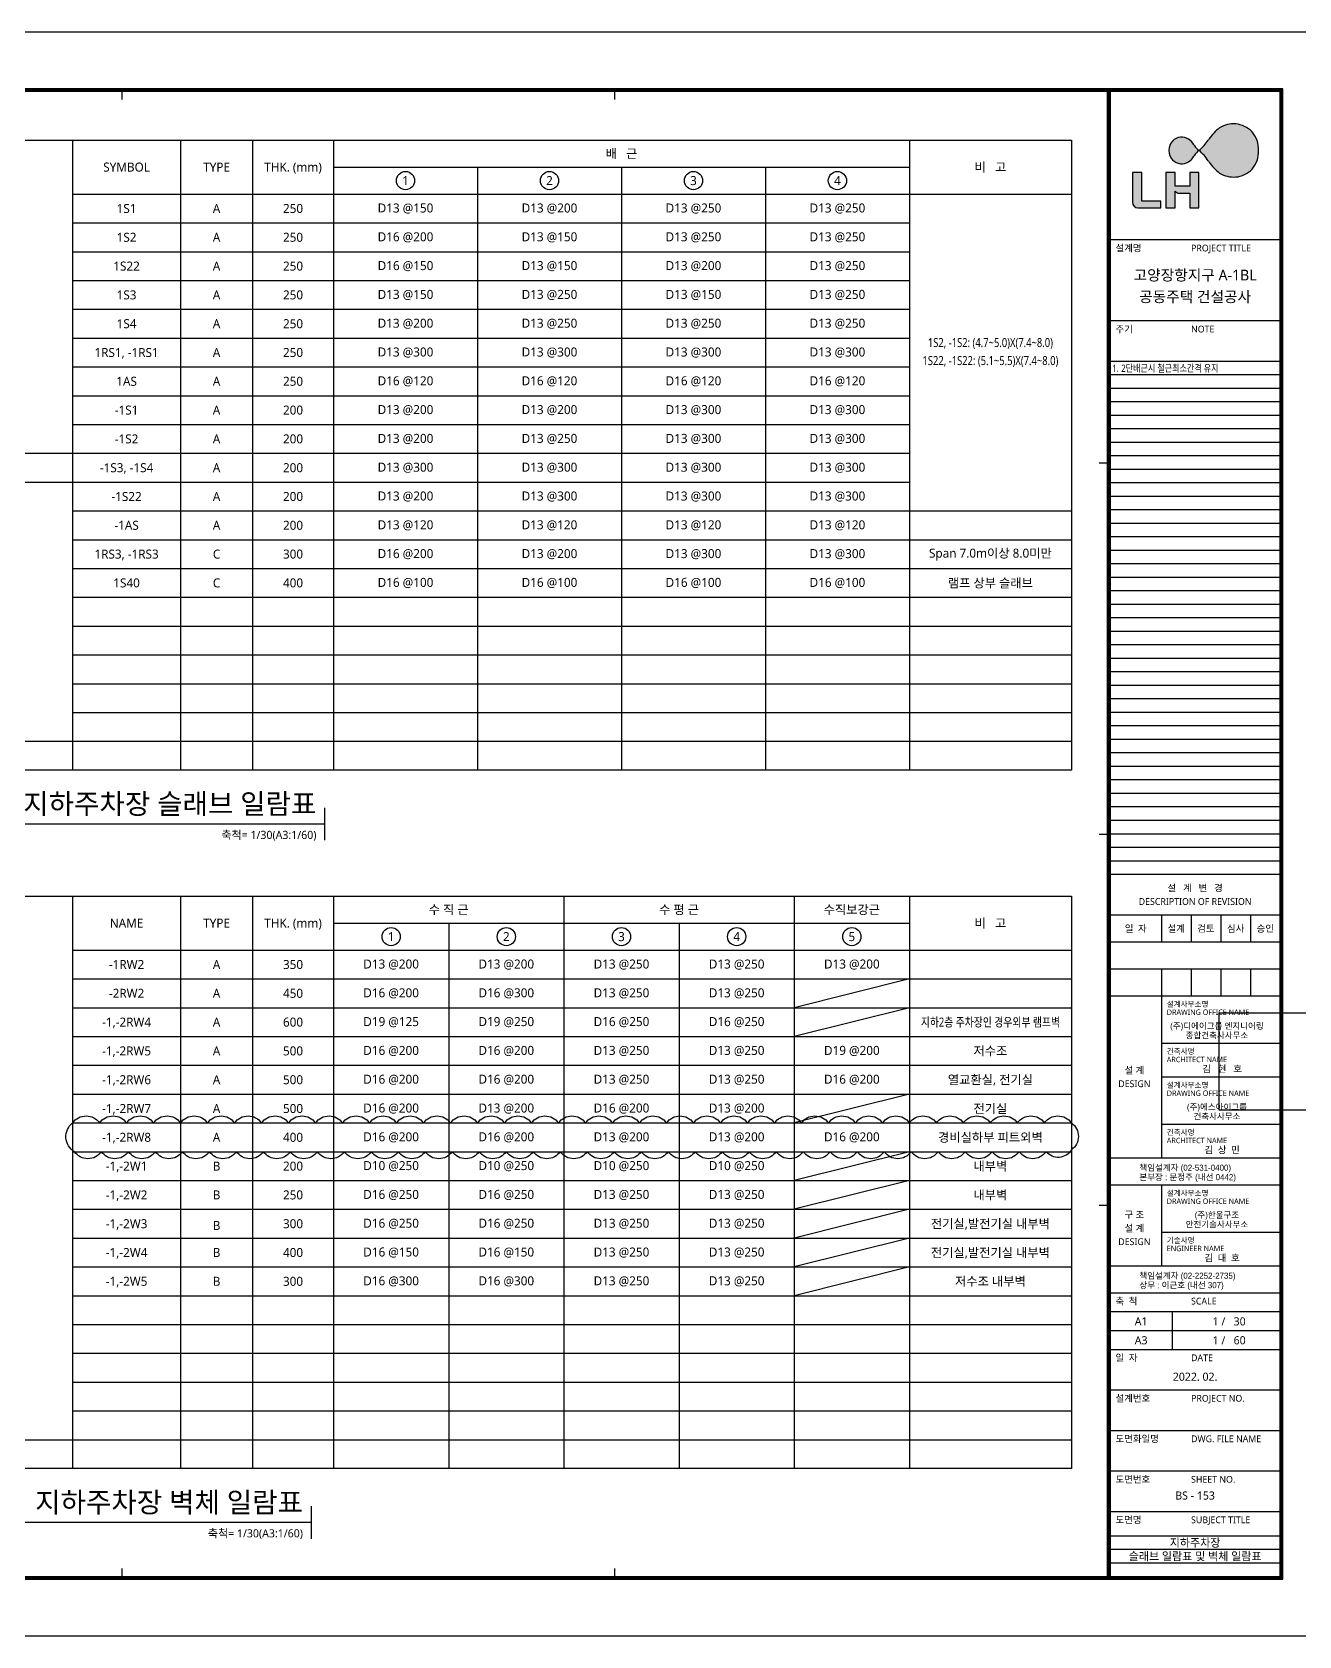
# Model space of a CAD drawing. Header units: millimetres. Extents: x 231380 to 990673, y -319231 to 132826.
# Drawn here: x 389763 to 403842, y -241135 to -223315 of the extents above; entities that cross this region are included whole.
import ezdxf
from ezdxf.enums import TextEntityAlignment as Align

# ---------------------------------------------------------------- set-up
doc = ezdxf.new("R2010")
doc.units = ezdxf.units.MM
doc.header["$LTSCALE"] = 91
doc.linetypes.add('FORM_고양장항A-1BL-S$0$HID', pattern=[2.3, 1.5, -0.8])
doc.layers.get('Defpoints').update_dxf_attribs({"color": 145})
doc.layers.add('220126', color=181, linetype='Continuous', plot=False)
doc.layers.add('FORM_고양장항A-1BL-S$0$DEFPOINT', color=144, linetype='Continuous', plot=False)
for name, color, linetype in [('FORM_고양장항A-1BL-S$0$FORM', 7, 'Continuous'), ('FORM_고양장항A-1BL-S$0$FTEXT', 3, 'Continuous'), ('FORM_고양장항A-1BL-S$0$LH마크', 253, 'Continuous'), ('FORM_고양장항A-1BL-S$0$TEXT', 3, 'Continuous'), ('FORM_고양장항A-1BL-S$0$시흥장현 A-9BL(건축폼)$0$FORM TEXT', 7, 'Continuous'), ('LINE', 7, 'Continuous')]:
    doc.layers.add(name, color=color, linetype=linetype)
doc.layers.add('TEXT', color=3, linetype='Continuous', lineweight=9)
doc.styles.add('FORM_고양장항A-1BL-S$0$맑은고딕', font='malgun.ttf')
doc.styles.add('FORM_고양장항A-1BL-S$0$시흥장현 A-9BL(건축폼)$0$FORM-의정부고산(건축)$0$돋움', font='Dotum.ttf')
doc.styles.add('맑은고딕', font='malgun.ttf')
picture_1 = doc.add_image_def('image1.jpg', size_in_pixel=(2126, 2126))

# ---------------------------------------------------------------- blocks, each defined once
blk = doc.blocks.new('FORM_고양장항A-1BL-S')
at = {"layer": 'FORM_고양장항A-1BL-S$0$LH마크'}
h = blk.add_hatch(color=256, dxfattribs=at)
edge = h.paths.add_edge_path()
edge.add_ellipse((777.5120366010963, 564.7777114903022), major_axis=(-0.02159848308638231, 19.19947578344629), ratio=0.9999988826607065, start_angle=220.3160542666334, end_angle=235.7161672747215)
edge.add_ellipse((780.1822295766472, 563.7980365819697), major_axis=(11.63553466031951, 11.6355346603195), ratio=0.9999995785260982, start_angle=278.3719928566697, end_angle=279.7926827259736)
edge.add_ellipse((805.6007515508829, 547.0051341328237), major_axis=(0.01866363475384163, 14.02645855967481), ratio=0.9999988821937925, start_angle=394.96846678515556, end_angle=418.6858257556404, ccw=False)
edge.add_ellipse((802.7134298440217, 550.4017932872687), major_axis=(-0.0005301727484946204, 9.598206712760307), ratio=0.9999988824009329, start_angle=354.9363527238226, end_angle=392.349660986295, ccw=False)
edge.add_ellipse((802.8853871766626, 550.8263927475948), major_axis=(0.00340075212795909, 9.161071405456902), ratio=0.9999988815880413, start_angle=313.08945440778825, end_angle=355.7978530240622, ccw=False)
edge.add_ellipse((802.2519161794482, 550.6334521343399), major_axis=(-0.00272221685361018, 9.759959947316588), ratio=0.9999988820086083, start_angle=267.15847194408525, end_angle=311.3399578879178, ccw=False)
edge.add_ellipse((802.2519161794482, 549.671215354598), major_axis=(0.002345730923483197, 9.759960045523917), ratio=0.9999988819608775, start_angle=228.6578319515284, end_angle=272.8393178946566, ccw=False)
edge.add_ellipse((802.8853871766626, 549.4782747404117), major_axis=(-0.001195197933472944, 9.161071959040585), ratio=0.9999988820220781, start_angle=184.2159411120079, end_angle=226.9243397014058, ccw=False)
edge.add_ellipse((802.7134298440217, 549.9028742007379), major_axis=(0.0007995421070614993, 9.598206694185443), ratio=0.9999988819849818, start_angle=147.6519469810335, end_angle=185.0652552603508, ccw=False)
edge.add_ellipse((805.6007515508829, 553.2995333551828), major_axis=(-0.0146797010598394, 14.02646328916932), ratio=0.9999988823698344, start_angle=121.33044795241909, end_angle=145.0478069355882, ccw=False)
edge.add_ellipse((780.1822295766472, 536.5066309060369), major_axis=(-11.63553220987993, 11.63553220987993), ratio=0.9999997837762815, start_angle=260.2073153029904, end_angle=261.628005449331)
edge.add_ellipse((777.5120366010963, 535.5269559977044), major_axis=(0.03702439887233617, 19.19945221449304), ratio=0.999998882848964, start_angle=-55.67013267916648, end_angle=-40.27001964361233)
edge = h.paths.add_edge_path()
edge.add_ellipse((795.6964670699238, 557.0060145651389), major_axis=(0.006864801860395151, 8.99295968458668), ratio=0.9999988827231661, start_angle=123.23707871012789, end_angle=139.6948369544317, ccw=False)
edge.add_ellipse((788.9257939476668, 552.7252627146829), major_axis=(-0.7009870625855058, 0.7009870625855058), ratio=0.9999999437731498, start_angle=70.64073618081011, end_angle=85.40595803884457, ccw=False)
edge.add_ellipse((782.6291739661394, 549.0609563897763), major_axis=(-0.00838486509904391, 6.297509315924676), ratio=0.9999988821287467, start_angle=-59.16259633342766, end_angle=-32.43732604062858)
edge.add_ellipse((783.5754979457854, 550.5891971896801), major_axis=(0.0003907985917620079, 4.500137694815409), ratio=0.9999988822598063, start_angle=-32.59340767870501, end_angle=6.828384972939124)
edge.add_ellipse((783.5434234086572, 550.2362834793914), major_axis=(0.002745875946588449, 4.847301688027194), ratio=0.9999988842119085, start_angle=5.983778684998008, end_angle=45.80586987389822)
edge.add_ellipse((783.5089925024806, 550.4199431204636), major_axis=(-0.002355894959272277, 4.695759708345227), ratio=0.9999988832972008, start_angle=47.05758428077518, end_angle=93.23828646313216)
edge.add_ellipse((783.5089925024806, 549.884724367543), major_axis=(0.002355895489691475, 4.695759708344957), ratio=0.9999988832972013, start_angle=86.76171354333981, end_angle=132.9424157256968)
edge.add_ellipse((783.5434234049319, 550.0683840086151), major_axis=(-0.004028469242848608, 4.847300791718968), ratio=0.9999988837406935, start_angle=134.1789697115022, end_angle=174.0010609071454)
edge.add_ellipse((783.5754979457854, 549.7154702983264), major_axis=(-0.0003907988740895081, 4.500137694815236), ratio=0.9999988822598063, start_angle=173.1716150234662, end_angle=212.5934076751104)
edge.add_ellipse((782.6291739661394, 551.2437110982303), major_axis=(0.008384865413569927, 6.297509315924258), ratio=0.999998882128746, start_angle=212.4373260434902, end_angle=239.1625963362892)
edge.add_ellipse((788.9257939476668, 547.579404774255), major_axis=(0.7009870745422859, 0.7009870745422859), ratio=0.999999927333072, start_angle=94.59404188595232, end_angle=109.35926357312451, ccw=False)
edge.add_ellipse((795.6964670699238, 543.2986529228676), major_axis=(-0.001238716836780558, 8.992962225506153), ratio=0.9999988827506152, start_angle=400.34100785461936, end_angle=416.79876607149504, ccw=False)
h = blk.add_hatch(color=256, dxfattribs=at)
edge = h.paths.add_edge_path()
edge.add_line((768.8121202457844, 531.4260161464501), (768.8121202457844, 541.9678076190341))
edge.add_line((768.8121202457844, 541.9678076190341), (765.28352654168, 541.9678076190341))
edge.add_line((765.28352654168, 541.9678076190341), (765.28352654168, 530.9121352323731))
edge.add_arc((767.28352654168, 530.9121352323731), 2, 180, 270)
edge.add_line((767.28352654168, 528.9121352323731), (775.7887969780861, 528.912135232373))
edge.add_line((775.7887969780861, 528.912135232373), (775.7887969780861, 531.4260161464501))
edge.add_line((775.7887969780861, 531.4260161464501), (768.8121202457844, 531.4260161464501))
h = blk.add_hatch(color=256, dxfattribs=at)
edge = h.paths.add_edge_path()
edge.add_line((777.6351411920189, 541.9678076190341), (777.6351411920189, 528.912135232373))
edge.add_line((777.6351411920189, 528.912135232373), (781.0521581974028, 528.912135232373))
edge.add_line((781.0521581974028, 528.912135232373), (781.0521581974028, 535.1371330489803))
edge.add_ellipse((782.6773167383074, 536.2946097833503), major_axis=(-0.000413403052623914, 1.995218884663901), ratio=0.9999988843474573, start_angle=125.4474759443961, end_angle=176.5601751768511)
edge.add_line((782.5580159779786, 534.3029607517112), (786.4845400359629, 534.3029607517112))
edge.add_line((786.4845400359629, 534.3029607517112), (786.4845400359629, 528.912135232373))
edge.add_line((786.4845400359629, 528.912135232373), (789.9015570450722, 528.912135232373))
edge.add_line((789.9015570450722, 528.912135232373), (789.9015570450722, 541.9678076190341))
edge.add_line((789.9015570450722, 541.9678076190341), (786.4845400359629, 541.9678076190341))
edge.add_line((786.4845400359629, 541.9678076190341), (786.4845400359629, 536.8843866876725))
edge.add_line((786.4845400359629, 536.8843866876725), (781.0521581974028, 536.8843866876725))
edge.add_line((781.0521581974028, 536.8843866876725), (781.0521581974028, 541.9678076190341))
edge.add_line((781.0521581974028, 541.9678076190341), (777.6351411920189, 541.9678076190341))
at = {"layer": 'FORM_고양장항A-1BL-S$0$DEFPOINT', "color": 1}
for p, q in [((391, 569), (391, 572)), ((573.5, 569), (573.5, 572)), ((753, 434.5), (756, 434.5000000000001)), ((753, 297), (756, 297)), ((753, 159.5), (756, 159.5)), ((391, 22), (391, 25)), ((573.5, 22), (573.5, 25))]:
    blk.add_line(p, q, dxfattribs=at)
at = {"layer": 'FORM_고양장항A-1BL-S$0$DEFPOINT', "linetype": 'FORM_고양장항A-1BL-S$0$HID'}
for p, q in [((820, 467), (757, 467)), ((820, 457), (757, 457)), ((820, 447), (757, 447)), ((820, 437), (757, 437)), ((820, 427), (757, 427)), ((820, 417), (757, 417)), ((820, 407), (757, 407)), ((820, 397), (757, 397)), ((820, 387), (757, 387)), ((820, 377), (757, 377)), ((820, 367), (757, 367)), ((820, 357), (757, 357)), ((820, 347), (757, 347)), ((820, 337), (757, 337)), ((820, 327), (757, 327)), ((820, 317), (757, 317)), ((820, 306.9999997930549), (757, 306.9999997930549)), ((820, 296.9999997930549), (757, 296.9999997930549)), ((820, 286.9999997930549), (757, 286.9999997930549)), ((820, 37), (757, 37)), ((820, 32), (757, 32)), ((820, 27), (757, 27))]:
    blk.add_line(p, q, dxfattribs=at)
at = {"layer": 'FORM_고양장항A-1BL-S$0$DEFPOINT'}
blk.add_lwpolyline([(0, 594), (0, 0), (841, 0), (841, 594), (0, 594)], dxfattribs=at)
at = {"layer": 'FORM_고양장항A-1BL-S$0$FORM'}
for p, q in [((820, 517), (757, 517)), ((820, 487), (757, 487)), ((820, 472), (757, 472)), ((820, 462), (757, 462)), ((820, 452), (757, 452)), ((820, 442), (757, 442)), ((820, 432), (757, 432)), ((820, 422), (757, 422)), ((820, 412), (757, 412)), ((820, 402), (757, 402)), ((820, 392), (757, 392)), ((820, 382), (757, 382)), ((820, 372), (757, 372)), ((820, 362), (757, 362)), ((820, 351.9999999998836), (757, 351.9999999998836)), ((820, 341.9999999998836), (757, 341.9999999998836)), ((820, 331.9999999998836), (757, 331.9999999998836)), ((820, 321.9999999998836), (757, 321.9999999998836)), ((820, 311.9999997929385), (757, 311.9999997929385)), ((820, 301.9999997929385), (757, 301.9999997929385)), ((820, 291.9999997929385), (757, 291.9999997929385)), ((820, 281.9999997929385), (757, 281.9999997929385)), ((820, 281.9999997929385), (757, 281.9999997929385)), ((820, 266.9999997929385), (757, 266.9999997929385)), ((776, 266.9999997929385), (776, 256.9999997929385)), ((787, 266.9999997929385), (787, 256.9999997929385)), ((798, 266.9999997929385), (798, 256.9999997929385)), ((809, 266.9999997929385), (809, 256.9999997929385)), ((820, 256.9999997929385), (757, 256.9999997929385)), ((820, 246.9999997929385), (757, 246.9999997929385)), ((775.9999999997672, 246.9999997928221), (775.9999999997672, 236.9999997928221)), ((786.9999999997672, 246.9999997928221), (786.9999999997672, 236.9999997928221)), ((797.9999999997672, 246.9999997928221), (797.9999999997672, 236.9999997928221)), ((808.9999999997672, 246.9999997928221), (808.9999999997672, 236.9999997928221)), ((820, 236.9999997930549), (757, 236.9999997930549)), ((775.9999999997672, 237), (775.999999999767, 177)), ((775.9999999997672, 219.5), (820, 219.5)), ((820, 207), (775.9999999997672, 207)), ((775.9999999997672, 189.5), (820, 189.5)), ((820, 177), (757, 177)), ((820, 167), (757, 167)), ((775.9999999997672, 167), (775.999999999767, 137)), ((775.9999999997672, 149.5), (820, 149.5)), ((820, 137), (757, 137)), ((820, 127), (757, 127)), ((820, 127), (757, 127)), ((820, 120), (757, 120)), ((780, 120), (780, 106)), ((820, 113), (757, 113)), ((820, 106), (757, 106)), ((820, 91), (757, 91)), ((820, 76), (757, 76)), ((820, 61), (757, 61)), ((820, 46), (757, 46))]:
    blk.add_line(p, q, dxfattribs=at)
for points in [[(25, 573), (25, 21), (757, 21), (757, 573)], [(26, 572), (26, 22), (756, 22), (756, 572)], [(757, 572), (757, 22), (820, 22), (820, 572)]]:
    blk.add_lwpolyline(points, close=True, dxfattribs=at)
at = {"layer": 'FORM_고양장항A-1BL-S$0$FORM', "const_width": 1}
blk.add_lwpolyline([(25.5, 572.5), (25.5, 21.5), (756.5, 21.5), (756.5, 572.5)], close=True, dxfattribs=at)
blk.add_lwpolyline([(757, 21.5), (820.5, 21.5), (820.5, 572.5), (757, 572.5)], dxfattribs=at)
at = {"layer": 'FORM_고양장항A-1BL-S$0$FORM'}
blk.add_lwpolyline([(757, 21), (821, 21), (821, 573), (757, 573)], dxfattribs=at)
at = {"layer": 'FORM_고양장항A-1BL-S$0$LH마크'}
blk.add_lwpolyline([(768.8121202457844, 531.4260161464501), (768.8121202457844, 541.9678076190341), (765.28352654168, 541.9678076190341), (765.28352654168, 530.9121352323731, 0.4142135623730978), (767.28352654168, 528.9121352323731), (775.7887969780861, 528.912135232373), (775.7887969780861, 531.4260161464501)], format="xyb", close=True, dxfattribs=at)
blk.add_lwpolyline([(782.5580159779786, 534.3029607517112), (786.4845400359629, 534.3029607517112), (786.4845400359629, 528.912135232373), (789.9015570450722, 528.912135232373), (789.9015570450722, 541.9678076190341), (786.4845400359629, 541.9678076190341), (786.4845400359629, 536.8843866876725), (781.0521581974028, 536.8843866876725), (781.0521581974028, 541.9678076190341), (777.6351411920189, 541.9678076190341), (777.6351411920189, 528.912135232373), (781.0521581974028, 528.912135232373), (781.0521581974028, 535.1371330489803)], dxfattribs=at)
for centre, major_axis, ratio, start_param, end_param in [((805.6007515508829, 547.0051341328237), (0.01866364607842805, 14.02645855965973), 0.9999988821937923, 0.6103148805826146, 1.024260884494987), ((802.7134298440217, 550.4017932872687), (-0.0005301722584782508, 9.598206712760033), 0.9999988824009336, -0.08837731707788565, 0.5646080961658568), ((802.8853871766626, 550.8263927475948), (0.003400751817444686, 9.161071405457017), 0.9999988815880411, -0.8187434745249031, -0.0733413004167327), ((783.5089925024806, 550.4199431204636), (-0.002355894959272276, 4.695759708345225), 0.9999988832972008, 0.8213097837342547, 1.627315087699315), ((783.5434234086572, 550.2362834793914), (0.002745875946588449, 4.847301688027194), 0.9999988842119085, 0.1044366397638719, 0.7994632460396036), ((783.5754979457854, 550.5891971896801), (0.0003907985917619971, 4.500137694815261), 0.9999988822598063, -0.5688622784382045, 0.1191778003714916), ((782.6291739661394, 549.0609563897763), (-0.00838486509904391, 6.297509315924676), 0.9999988821287467, -1.032582100046638, -0.5661381399518648), ((777.5120366010963, 564.7777114903022), (-0.02159848308638231, 19.19947578344629), 0.9999988826607065, 3.845240541955254, 4.114023219125599), ((780.1822295766472, 563.7980365819697), (11.63553466031951, 11.6355346603195), 0.9999995785260982, 4.858507820687022, 4.883303536556102), ((802.2519161794482, 550.6334521343399), (-0.002722219416329674, 9.75995994731588), 0.9999988820086076, 4.66279495975861, 5.433907357902082), ((783.5089925024806, 549.884724367543), (0.002355895489691476, 4.695759708344958), 0.9999988832972013, 1.514277566003436, 2.320282869968496), ((783.5434234049319, 550.0683840086151), (-0.004028469242848608, 4.847300791718968), 0.9999988837406935, 2.341864808399459, 3.036891414792878), ((782.6291739661394, 551.2437110982303), (0.008384865413569925, 6.297509315924255), 0.999998882128746, 3.707730793591602, 4.174174753686374), ((788.9257939476668, 552.7252627146829), (-0.700987062585513, 0.700987062585513), 0.999999943773139, 1.232913432387822, 1.490615168597958), ((788.9257939476668, 547.579404774255), (0.7009870745422877, 0.7009870745422876), 0.9999999273330696, 1.650977483679293, 1.90867921690732), ((795.6964670699238, 557.0060145651389), (0.006864802392496911, 8.992959684586273), 0.9999988827231666, 2.150892784090308, 2.438134852950649), ((795.6964670699238, 543.2986529228676), (-0.001238735083169428, 8.992962225503609), 0.9999988827506168, 0.7040834086070373, 0.9913254769886706), ((777.5120366010963, 535.5269559977044), (0.03702439887233502, 19.19945221449245), 0.999998882848964, -0.9716271102735472, -0.7028444326238286), ((802.2519161794482, 549.671215354598), (0.002345731131241998, 9.759960045523863), 0.9999988819608779, 3.990832028047346, 4.761944426178527), ((783.5754979457854, 549.7154702983264), (-0.0003907988740895081, 4.500137694815236), 0.9999988822598063, 3.022414853155563, 3.71045493196526), ((780.1822295766472, 536.5066309060369), (-11.63553220987993, 11.63553220987993), 0.9999997837762815, 4.541474389812208, 4.566270110516492), ((805.6007515508829, 553.2995333551828), (-0.01467970102094349, 14.02646328916936), 0.999998882369835, 2.117615799692099, 2.531561803825854), ((802.7134298440217, 549.9028742007379), (0.0007995429396725551, 9.598206694185077), 0.9999988819849815, 2.577012621885882, 3.229998035423623), ((802.8853871766626, 549.4782747404117), (-0.001195197141435843, 9.161071959040688), 0.9999988820220782, 3.215174707150978, 3.960576880790073), ((782.6773167383074, 536.2946097833503), (-0.000413403052623914, 1.995218884663901), 0.9999988843474573, 2.189471493546094, 3.081556384734013)]:
    blk.add_ellipse(centre, major_axis=major_axis, ratio=ratio, start_param=start_param, end_param=end_param, dxfattribs=at)
at = {"layer": 'FORM_고양장항A-1BL-S$0$FTEXT', "style": 'FORM_고양장항A-1BL-S$0$맑은고딕'}
for s, height, p in [('설계명', 2.5, (759, 514)), ('PROJECT TITLE', 2.5, (787, 514)), ('주기', 2.5, (759, 484)), ('NOTE', 2.5, (787, 484)), ('설계사무소명', 2, (777.9999999997672, 233.9999999998836)), ('DRAWING OFFICE NAME', 2, (777.9999999997672, 230.9999999998836)), ('ARCHITECT NAME', 2, (777.9999999997672, 213.4999999998836)), ('건축사명', 2, (777.9999999997672, 216.4999999998836)), ('설계사무소명', 2, (777.9999999997672, 203.9999999998836)), ('DRAWING OFFICE NAME', 2, (777.9999999997672, 200.9999999998836)), ('ARCHITECT NAME', 2, (777.9999999997672, 183.4999999998836)), ('건축사명', 2, (777.9999999997672, 186.4999999998836)), ('설계사무소명', 2, (777.9999999997672, 163.9999999998836)), ('DRAWING OFFICE NAME', 2, (777.9999999997672, 160.9999999998836)), ('기술사명', 2, (777.9999999997672, 146.4999999998836)), ('ENGINEER NAME', 2, (777.9999999997672, 143.4999999998836)), ('축  척', 2.5, (759, 124)), ('SCALE', 2.5, (787, 124)), ('1 /', 3, (795, 116.5)), ('1 /', 3, (795, 109.5)), ('일  자', 2.5, (759, 103)), ('DATE', 2.5, (787, 103)), ('설계번호', 2.5, (759, 88)), ('PROJECT NO.', 2.5, (787, 88)), ('도면화일명', 2.5, (759, 73)), ('DWG. FILE NAME', 2.5, (787, 73)), ('도면번호', 2.5, (759, 58)), ('SHEET NO.', 2.5, (787, 58)), ('도면명', 2.5, (759, 43)), ('SUBJECT TITLE', 2.5, (787, 43))]:
    blk.add_text(s, height=height, dxfattribs=at).set_placement(p, align=Align.MIDDLE_LEFT)
for s, height, p in [('DESCRIPTION OF REVISION', 2.5, (788.5, 271.9999997929385)), ('설   계   변   경', 2.5, (788.5, 276.9999997929385)), ('일  자', 2.5, (766.5, 261.9999997929385)), ('설계', 2.5, (781.5, 261.9999997929385)), ('검토', 2.5, (792.5, 261.9999997929385)), ('심사', 2.5, (803.5, 261.9999997929385)), ('승인', 2.5, (814.5, 261.9999997929385)), ('설 계', 2.5, (765.9999999997672, 209.5)), ('김   현   호', 2.5, (798.4999999997672, 210)), ('DESIGN', 2.5, (765.9999999997672, 204.5)), ('김  상  민', 2.5, (798.4999999997672, 180)), ('구 조', 2.5, (765.9999999997672, 156)), ('설 계', 2.5, (765.9999999997672, 151)), ('DESIGN', 2.5, (765.9999999997672, 146)), ('김  대  호', 2.5, (798.4999999997672, 140)), ('A1', 3, (768.5, 116.5)), ('A3', 3, (768.5, 109.5)), ('2022. 02.', 3, (788.5, 96))]:
    blk.add_text(s, height=height, dxfattribs=at).set_placement(p, align=Align.MIDDLE_CENTER)
at = {"layer": 'FORM_고양장항A-1BL-S$0$TEXT', "color": 6, "style": 'FORM_고양장항A-1BL-S$0$맑은고딕'}
for s, p in [('고양장항지구 A-1BL', (788.5, 504.0000000007981)), ('공동주택 건설공사', (788.5, 496))]:
    blk.add_text(s, height=4.000000000000026, dxfattribs=at).set_placement(p, align=Align.MIDDLE_CENTER)
at = {"layer": 'FORM_고양장항A-1BL-S$0$시흥장현 A-9BL(건축폼)$0$FORM TEXT', "color": 3, "style": 'FORM_고양장항A-1BL-S$0$시흥장현 A-9BL(건축폼)$0$FORM-의정부고산(건축)$0$돋움'}
for s, p in [('(주)디에이그룹 엔지니어링', (796.5866720448007, 225.9088249637207)), ('종합건축사사무소', (796.5866720448007, 222.4088249637207)), ('(주)에스아이그룹', (796.5866720448007, 195.9088249637207)), ('건축사사무소', (796.5866720448007, 192.4088249637207)), ('(주)한울구조', (796.5866720448007, 155.9088249637207)), ('안전기술사사무소', (796.5866720448007, 152.4088249637207))]:
    blk.add_text(s, height=2.25, dxfattribs=at).set_placement(p, align=Align.MIDDLE_CENTER)
for s, p in [('책임설계자 (02-531-0400)', (767.8521458009745, 172.2949948295427)), ('본부장 : 문정주 (내선 0442)', (767.8521458009745, 168.7927272254237)), ('상무 : 이근호 (내선 307)', (767.8521458009745, 128.7927272254237)), ('책임설계자 (02-2252-2735)', (767.8521458009745, 132.2949948295427))]:
    blk.add_text(s, height=2.25, dxfattribs=at).set_placement(p)
at = {"color": 7, "true_color": 0xffffff}
image = blk.add_image(picture_1, insert=(797.4493165522649, 194.7293170675739), size_in_units=(36.00000000000001, 36.00000000000001), dxfattribs=at)
image.dxf.flags = 7

msp = doc.modelspace()

# ---------------------------------------------------------------- linework, layer by layer
at = {"layer": '220126'}
msp.add_lwpolyline([(390213.6123512468, -235435.4831104309, -0.52056705), (390513.6123512468, -235435.4831104309, -0.52056705), (390813.6123512468, -235435.4831104309, -0.52056705), (391113.6123512468, -235435.4831104309, -0.52056705), (391413.6123512468, -235435.4831104309, -0.52056705), (391713.6123512468, -235435.4831104309, -0.52056705), (392013.6123512468, -235435.4831104309, -0.52056705), (392313.6123512468, -235435.4831104309, -0.52056705), (392613.6123512468, -235435.4831104309, -0.52056705), (392913.6123512468, -235435.4831104309, -0.52056705), (393213.6123512468, -235435.4831104309, -0.52056705), (393513.6123512468, -235435.4831104309, -0.52056705), (393813.6123512468, -235435.4831104309, -0.52056705), (394113.6123512468, -235435.4831104309, -0.52056705), (394413.6123512468, -235435.4831104309, -0.52056705), (394713.6123512468, -235435.4831104309, -0.52056705), (395013.6123512468, -235435.4831104309, -0.52056705), (395313.6123512468, -235435.4831104309, -0.52056705), (395613.6123512468, -235435.4831104309, -0.52056705), (395913.6123512468, -235435.4831104309, -0.52056705), (396213.6123512468, -235435.4831104309, -0.52056705), (396513.6123512468, -235435.4831104309, -0.52056705), (396813.6123512468, -235435.4831104309, -0.52056705), (397113.6123512468, -235435.4831104309, -0.52056705), (397413.6123512468, -235435.4831104309, -0.52056705), (397713.6123512468, -235435.4831104309, -0.52056705), (398013.6123512468, -235435.4831104309, -0.52056705), (398313.6123512468, -235435.4831104309, -0.52056705), (398613.6123512468, -235435.4831104309, -0.52056705), (398913.6123512468, -235435.4831104309, -0.52056705), (399213.6123512468, -235435.4831104309, -0.52056705), (399513.6123512468, -235435.4831104309, -0.52056705), (399813.6123512468, -235435.4831104309, -0.52056705), (400113.6123512468, -235435.4831104309, -0.52056705), (400413.6123512468, -235435.4831104309, -0.52056705), (400713.6123512468, -235435.4831104309, -0.52056705), (401013.6123512468, -235435.4831104309, -0.52056705), (401313.6123512468, -235435.4831104309, -0.52056705), (401313.6123512468, -235735.4831104311, -0.52056705), (401033.6123512467, -235755.4831104309, -0.52056705), (400733.6123512467, -235755.4831104309, -0.52056705), (400433.6123512467, -235755.4831104309, -0.52056705), (400133.6123512467, -235755.4831104309, -0.52056705), (399833.6123512467, -235755.4831104309, -0.52056705), (399533.6123512467, -235755.4831104309, -0.52056705), (399233.6123512467, -235755.4831104309, -0.52056705), (398933.6123512467, -235755.4831104309, -0.52056705), (398633.6123512467, -235755.4831104309, -0.52056705), (398333.6123512467, -235755.4831104309, -0.52056705), (398033.6123512467, -235755.4831104309, -0.52056705), (397733.6123512467, -235755.4831104309, -0.52056705), (397433.6123512467, -235755.4831104309, -0.52056705), (397133.6123512467, -235755.4831104309, -0.52056705), (396833.6123512467, -235755.4831104309, -0.52056705), (396533.6123512467, -235755.4831104309, -0.52056705), (396233.6123512467, -235755.4831104309, -0.52056705), (395933.6123512467, -235755.4831104309, -0.52056705), (395633.6123512467, -235755.4831104309, -0.52056705), (395333.6123512467, -235755.4831104309, -0.52056705), (395033.6123512467, -235755.4831104309, -0.52056705), (394733.6123512467, -235755.4831104309, -0.52056705), (394433.6123512467, -235755.4831104309, -0.52056705), (394133.6123512467, -235755.4831104309, -0.52056705), (393833.6123512467, -235755.4831104309, -0.52056705), (393533.6123512467, -235755.4831104309, -0.52056705), (393233.6123512467, -235755.4831104309, -0.52056705), (392933.6123512467, -235755.4831104309, -0.52056705), (392633.6123512467, -235755.4831104309, -0.52056705), (392333.6123512467, -235755.4831104309, -0.52056705), (392033.6123512467, -235755.4831104309, -0.52056705), (391733.6123512467, -235755.4831104309, -0.52056705), (391433.6123512467, -235755.4831104309, -0.52056705), (391133.6123512467, -235755.4831104309, -0.52056705), (390833.6123512467, -235755.4831104309, -0.52056705), (390533.6123512467, -235755.4831104309, -0.52056705), (390233.6123512467, -235755.4831104309, -0.52056705)], format="xyb", close=True, dxfattribs=at)
at = {"layer": 'Defpoints'}
for p, q in [((393013.6123512524, -231935.4831104312), (393013.6123512522, -232295.4831104312)), ((393013.6123512524, -232115.4831104312), (388513.6123512524, -232115.4831104309)), ((392863.6123512524, -239695.4831104312), (392863.6123512522, -240055.4831104312)), ((392863.6123512524, -239875.4831104312), (388663.6123512524, -239875.4831104309))]:
    msp.add_line(p, q, dxfattribs=at)
at = {"layer": 'LINE', "color": 7, "linetype": 'Continuous'}
for p, q in [((390213.6123512464, -224515.4831104309), (390213.6123512467, -231515.4831104309)), ((391413.6123512464, -224515.4831104309), (391413.6123512467, -231515.4831104309)), ((392213.6123512464, -224515.4831104309), (392213.6123512467, -231515.4831104309)), ((393113.6123512464, -224515.4831104309), (393113.6123512467, -231515.4831104309)), ((399513.6123512464, -224515.4831104309), (399513.6123512469, -231515.4831104309)), ((393113.6123512464, -224815.4831104309), (399513.6123512464, -224815.4831104309)), ((394713.6123512464, -224815.4831104309), (394713.6123512467, -231515.4831104309)), ((396313.6123512464, -224815.4831104309), (396313.6123512467, -231515.4831104309)), ((397913.6123512464, -224815.4831104309), (397913.6123512467, -231515.4831104309)), ((390213.6123512464, -225115.4831104309), (401313.6123512462, -225115.4831104309)), ((390213.6123512464, -225435.4831104309), (399513.6123512464, -225435.4831104309)), ((390213.6123512464, -225755.4831104309), (399513.6123512465, -225755.4831104309)), ((390213.6123512464, -226075.4831104309), (399513.6123512465, -226075.4831104309)), ((390213.6123512464, -226395.4831104309), (399513.6123512465, -226395.4831104309)), ((390213.6123512464, -226715.4831104309), (399513.6123512465, -226715.4831104309)), ((390213.6123512464, -227035.4831104309), (399513.6123512466, -227035.4831104309)), ((390213.6123512464, -227355.4831104309), (399513.6123512466, -227355.4831104309)), ((390213.6123512464, -227675.4831104309), (399513.6123512466, -227675.4831104309)), ((387713.6123512461, -227995.4831104311), (390213.6123512465, -227995.4831104309)), ((390213.6123512464, -227995.4831104309), (399513.6123512466, -227995.4831104309)), ((385213.6123512461, -228315.4831104311), (390213.6123512466, -228315.4831104309)), ((390213.6123512464, -228315.4831104309), (399513.6123512467, -228315.4831104309)), ((390213.6123512464, -228635.4831104309), (401313.6123512465, -228635.4831104309)), ((390213.6123512464, -228955.4831104309), (401313.6123512463, -228955.4831104309)), ((390213.6123512464, -229275.4831104309), (401313.6123512465, -229275.4831104309)), ((390213.6123512464, -229595.4831104309), (401313.6123512463, -229595.4831104309)), ((390213.6123512464, -229915.4831104309), (401313.6123512463, -229915.4831104309)), ((390213.6123512464, -230235.4831104309), (401313.6123512463, -230235.4831104309)), ((390213.6123512464, -230555.4831104309), (401313.6123512463, -230555.4831104309)), ((390213.6123512464, -230875.4831104309), (401313.6123512463, -230875.4831104309)), ((385213.6123512461, -231195.4831104312), (390213.6123512467, -231195.4831104309)), ((390213.6123512464, -231195.4831104309), (401313.6123512463, -231195.4831104309)), ((390213.6123512467, -232915.4831104309), (390213.6123512471, -239275.4831104309)), ((391413.6123512467, -232915.4831104309), (391413.6123512471, -239275.4831104309)), ((392213.6123512467, -232915.4831104309), (392213.6123512471, -239275.4831104309)), ((393113.6123512467, -232915.4831104309), (393113.6123512471, -239275.4831104309)), ((395673.6123512467, -232915.4831104309), (395673.6123512471, -239275.4831104309)), ((398233.6123512467, -232915.4831104309), (398233.6123512471, -239275.4831104309)), ((399513.6123512467, -232915.4831104309), (399513.6123512473, -239275.4831104309)), ((393113.6123512467, -233215.4831104309), (399513.6123512468, -233215.4831104309)), ((394393.6123512467, -233215.4831104309), (394393.6123512471, -239275.4831104309)), ((396953.6123512467, -233215.4831104309), (396953.6123512471, -239275.4831104309)), ((390213.6123512468, -233515.4831104309), (401313.6123512467, -233515.4831104309)), ((390213.6123512468, -233835.4831104309), (401313.6123512468, -233835.4831104309)), ((399513.6123512467, -233835.4831104309), (398233.6123512468, -234155.4831104312)), ((390213.6123512468, -234155.4831104309), (401313.6123512466, -234155.4831104309)), ((399513.6123512479, -234155.4831104309), (398233.612351248, -234475.4831104312)), ((390213.6123512468, -234475.4831104309), (401313.6123512466, -234475.4831104309)), ((390213.6123512468, -234795.4831104309), (401313.6123512466, -234795.4831104309)), ((390213.6123512468, -235115.4831104309), (401313.6123512466, -235115.4831104309)), ((399513.6123512468, -235115.4831104309), (398233.6123512469, -235435.4831104312)), ((390213.6123512468, -235435.4831104309), (401313.6123512466, -235435.4831104309)), ((390213.6123512468, -235755.4831104309), (401313.6123512468, -235755.4831104309)), ((399513.6123512468, -235755.4831104309), (398233.6123512469, -236075.4831104312)), ((390213.6123512468, -236075.4831104309), (401313.6123512466, -236075.4831104309)), ((399513.6123512469, -236075.4831104309), (398233.612351247, -236395.4831104312)), ((390213.6123512468, -236395.4831104309), (401313.6123512468, -236395.4831104309)), ((399513.6123512469, -236395.4831104309), (398233.6123512471, -236715.4831104312)), ((390213.6123512468, -236715.4831104309), (401313.6123512466, -236715.4831104309)), ((399513.6123512469, -236715.4831104309), (398233.6123512471, -237035.4831104312)), ((390213.6123512468, -237035.4831104309), (401313.6123512466, -237035.4831104309)), ((399513.6123512469, -237035.4831104309), (398233.6123512471, -237355.4831104312)), ((390213.6123512468, -237355.4831104309), (401313.6123512466, -237355.4831104309)), ((390213.6123512469, -237675.4831104309), (401313.6123512466, -237675.4831104309)), ((390213.6123512469, -237995.4831104309), (401313.6123512466, -237995.4831104309)), ((390213.6123512469, -238315.4831104309), (401313.6123512466, -238315.4831104309)), ((390213.6123512469, -238635.4831104309), (401313.6123512466, -238635.4831104309)), ((385213.6123512465, -238955.4831104312), (390213.6123512469, -238955.4831104309)), ((390213.6123512469, -238955.4831104309), (401313.6123512466, -238955.4831104309))]:
    msp.add_line(p, q, dxfattribs=at)
for points in [[(380213.6123512466, -231515.4831104312), (380213.6123512461, -224515.4831104312), (401313.6123512462, -224515.4831104309), (401313.6123512466, -231515.4831104309), (380213.6123512465, -231515.4831104312)], [(380213.6123512469, -239275.4831104312), (380213.6123512466, -232915.4831104312), (401313.6123512467, -232915.4831104309), (401313.6123512469, -239275.4831104309), (380213.6123512468, -239275.4831104312)]]:
    msp.add_lwpolyline(points, dxfattribs=at)
at = {"layer": 'LINE'}
for centre in [(393913.6123512464, -224965.4831104309), (395513.6123512464, -224965.4831104309), (397113.6123512464, -224965.4831104309), (398713.6123512464, -224965.4831104309), (393753.6123512467, -233365.4831104309), (395033.6123512467, -233365.4831104309), (396313.6123512467, -233365.4831104309), (397593.6123512467, -233365.4831104309), (398873.6123512468, -233365.4831104309)]:
    msp.add_circle(centre, 101.2458746228849, dxfattribs=at)
at = {"layer": 'TEXT'}
for p, q in [((389113.6123512524, -232115.4831104309), (393013.6123512524, -232115.4831104312)), ((389263.6123512524, -239875.4831104309), (392863.6123512524, -239875.4831104312))]:
    msp.add_line(p, q, dxfattribs=at)

# ---------------------------------------------------------------- block references
at = {"xscale": 30, "yscale": 30, "zscale": 30}
msp.add_blockref('FORM_고양장항A-1BL-S', (379033.6123512524, -241135.4831104307), dxfattribs=at)

# ---------------------------------------------------------------- texts
at = {"layer": 'TEXT', "style": '맑은고딕'}
for s, height, p in [('배   근', 100, (396313.6123512464, -224665.4831104309)), ('SYMBOL', 100, (390813.6123512464, -224815.4831104309)), ('TYPE', 100, (391813.6123512464, -224815.4831104309)), ('THK. (mm)', 100, (392663.6123512464, -224815.4831104309)), ('비   고', 100, (400413.6123512464, -224815.4831104309)), ('1', 100, (393913.6123512464, -224965.4831104309)), ('2', 100, (395513.6123512464, -224965.4831104309)), ('3', 100, (397113.6123512464, -224965.4831104309)), ('4', 100, (398713.6123512464, -224965.4831104309)), ('수 직 근', 100, (394393.6123512467, -233065.4831104309)), ('수 평 근', 100, (396953.6123512467, -233065.4831104309)), ('수직보강근', 100, (398873.6123512467, -233065.4831104309)), ('NAME', 100, (390813.6123512467, -233215.4831104309)), ('TYPE', 100, (391813.6123512467, -233215.4831104309)), ('THK. (mm)', 100, (392663.6123512467, -233215.4831104309)), ('비   고', 100, (400413.6123512467, -233215.4831104309)), ('1', 100, (393753.6123512467, -233365.4831104309)), ('2', 100, (395033.6123512467, -233365.4831104309)), ('3', 100, (396313.6123512467, -233365.4831104309)), ('4', 100, (397593.6123512467, -233365.4831104309)), ('5', 100, (398873.6123512468, -233365.4831104309)), ('30', 90, (403183.6123512497, -237640.4831104319)), ('60', 90, (403183.6123512497, -237850.4831104319)), ('BS - 153', 90, (402688.61235125, -239575.4831104312)), ('슬래브 일람표 및 벽체 일람표', 90, (402688.61235125, -240250.4831104309)), ('지하주차장', 90, (402688.61235125, -240100.4831104309))]:
    msp.add_text(s, height=height, dxfattribs=at).set_placement(p, align=Align.MIDDLE_CENTER)
at = {"layer": 'TEXT', "linetype": 'ByBlock', "style": '맑은고딕'}
for s, p in [('1S1', (390813.6123512464, -225275.4831104309)), ('A', (391813.6123512464, -225275.4831104309)), ('250', (392663.6123512464, -225275.4831104309)), ('1S2', (390813.6123512464, -225595.4831104309)), ('A', (391813.6123512464, -225595.4831104309)), ('250', (392663.6123512464, -225595.4831104309)), ('1S22', (390813.6123512465, -225915.4831104309)), ('A', (391813.6123512465, -225915.4831104309)), ('250', (392663.6123512465, -225915.4831104309)), ('1S3', (390813.6123512465, -226235.4831104309)), ('A', (391813.6123512465, -226235.4831104309)), ('250', (392663.6123512465, -226235.4831104309)), ('1S4', (390813.6123512465, -226555.4831104309)), ('A', (391813.6123512464, -226555.4831104309)), ('250', (392663.6123512464, -226555.4831104309)), ('1RS1, -1RS1', (390813.6123512465, -226875.4831104309)), ('A', (391813.6123512464, -226875.4831104309)), ('250', (392663.6123512464, -226875.4831104309)), ('1AS', (390813.6123512465, -227195.4831104309)), ('A', (391813.6123512465, -227195.4831104309)), ('250', (392663.6123512465, -227195.4831104309)), ('-1S1', (390813.6123512466, -227515.4831104309)), ('A', (391813.6123512465, -227515.4831104309)), ('200', (392663.6123512465, -227515.4831104309)), ('-1S2', (390813.6123512465, -227835.4831104309)), ('A', (391813.6123512464, -227835.4831104309)), ('200', (392663.6123512464, -227835.4831104309)), ('-1S3, -1S4', (390813.6123512465, -228155.4831104309)), ('A', (391813.6123512464, -228155.4831104309)), ('200', (392663.6123512464, -228155.4831104309)), ('-1S22', (390813.6123512465, -228475.4831104309)), ('A', (391813.6123512465, -228475.4831104309)), ('200', (392663.6123512465, -228475.4831104309)), ('-1AS', (390813.6123512465, -228795.4831104309)), ('A', (391813.6123512465, -228795.4831104309)), ('200', (392663.6123512465, -228795.4831104309)), ('1RS3, -1RS3', (390813.6123512465, -229115.4831104309)), ('C', (391813.6123512464, -229115.4831104309)), ('300', (392663.6123512464, -229115.4831104309)), ('1S40', (390813.6123512465, -229435.4831104309)), ('C', (391813.6123512464, -229435.4831104309)), ('400', (392663.6123512464, -229435.4831104309)), ('-1RW2', (390813.6123512467, -233675.4831104309)), ('A', (391813.6123512467, -233675.4831104309)), ('350', (392663.6123512467, -233675.4831104309)), ('-2RW2', (390813.6123512467, -233995.4831104309)), ('A', (391813.6123512467, -233995.4831104309)), ('450', (392663.6123512467, -233995.4831104309)), ('-1,-2RW4', (390813.6123512467, -234315.4831104309)), ('A', (391813.6123512468, -234315.4831104309)), ('600', (392663.6123512468, -234315.4831104309)), ('-1,-2RW5', (390813.6123512467, -234635.4831104309)), ('A', (391813.6123512468, -234635.4831104309)), ('500', (392663.6123512468, -234635.4831104309)), ('저수조', (400413.6123512467, -234635.4831104309)), ('-1,-2RW6', (390813.6123512467, -234955.4831104309)), ('A', (391813.6123512468, -234955.4831104309)), ('500', (392663.6123512468, -234955.4831104309)), ('열교환실, 전기실', (400413.6123512468, -234955.4831104309)), ('500', (392663.6123512468, -235275.4831104309)), ('전기실', (400413.6123512468, -235275.4831104309)), ('-1,-2RW7', (390813.6123512467, -235275.4831104311)), ('A', (391813.6123512468, -235275.4831104309)), ('-1,-2W1', (390813.6123512467, -235915.4831104311)), ('B', (391813.6123512468, -235915.4831104309)), ('200', (392663.6123512468, -235915.4831104309)), ('내부벽', (400413.6123512467, -235915.4831104309)), ('-1,-2W2', (390813.6123512467, -236235.4831104311)), ('B', (391813.6123512468, -236235.4831104309)), ('250', (392663.6123512468, -236235.4831104309)), ('내부벽', (400413.6123512467, -236235.4831104309)), ('-1,-2W3', (390813.6123512467, -236555.4831104309)), ('B', (391813.6123512468, -236575.4831104309)), ('300', (392663.6123512468, -236555.4831104309)), ('전기실,발전기실 내부벽', (400413.6123512467, -236555.4831104309)), ('-1,-2W4', (390813.6123512467, -236875.4831104311)), ('B', (391813.6123512469, -236875.4831104309)), ('400', (392663.6123512469, -236875.4831104309)), ('전기실,발전기실 내부벽', (400413.6123512467, -236875.4831104309)), ('-1,-2W5', (390813.6123512467, -237195.4831104311)), ('B', (391813.6123512469, -237195.4831104309)), ('300', (392663.6123512469, -237195.4831104309)), ('저수조 내부벽', (400413.6123512467, -237195.4831104309))]:
    msp.add_text(s, height=100, dxfattribs=at).set_placement(p, align=Align.MIDDLE_CENTER)
for s, p in [('D13 @150', (393913.6123512464, -225275.4831104309)), ('D13 @200', (395513.6123512464, -225275.4831104309)), ('D13 @250', (397113.6123512464, -225275.4831104309)), ('D13 @250', (398713.6123512464, -225275.4831104309)), ('D16 @200', (393913.6123512464, -225595.4831104309)), ('D13 @150', (395513.6123512464, -225595.4831104309)), ('D13 @250', (397113.6123512464, -225595.4831104309)), ('D13 @250', (398713.6123512464, -225595.4831104309)), ('D16 @150', (393913.6123512465, -225915.4831104309)), ('D13 @150', (395513.6123512464, -225915.4831104309)), ('D13 @200', (397113.6123512464, -225915.4831104309)), ('D13 @250', (398713.6123512464, -225915.4831104309)), ('D13 @150', (393913.6123512465, -226235.4831104309)), ('D13 @250', (395513.6123512465, -226235.4831104309)), ('D13 @150', (397113.6123512465, -226235.4831104309)), ('D13 @250', (398713.6123512465, -226235.4831104309)), ('D13 @200', (393913.6123512465, -226555.4831104309)), ('D13 @250', (395513.6123512465, -226555.4831104309)), ('D13 @250', (397113.6123512465, -226555.4831104309)), ('D13 @250', (398713.6123512465, -226555.4831104309)), ('D13 @300', (393913.6123512465, -226875.4831104309)), ('D13 @300', (395513.6123512465, -226875.4831104309)), ('D13 @300', (397113.6123512465, -226875.4831104309)), ('D13 @300', (398713.6123512465, -226875.4831104309)), ('D16 @120', (393913.6123512465, -227195.4831104309)), ('D16 @120', (395513.6123512465, -227195.4831104309)), ('D16 @120', (397113.6123512465, -227195.4831104309)), ('D16 @120', (398713.6123512465, -227195.4831104309)), ('D13 @200', (393913.6123512466, -227515.4831104309)), ('D13 @200', (395513.6123512464, -227515.4831104309)), ('D13 @300', (397113.6123512464, -227515.4831104309)), ('D13 @300', (398713.6123512464, -227515.4831104309)), ('D13 @200', (393913.6123512466, -227835.4831104309)), ('D13 @250', (395513.6123512465, -227835.4831104309)), ('D13 @300', (397113.6123512465, -227835.4831104309)), ('D13 @300', (398713.6123512465, -227835.4831104309)), ('D13 @300', (393913.6123512466, -228155.4831104309)), ('D13 @300', (395513.6123512465, -228155.4831104309)), ('D13 @300', (397113.6123512465, -228155.4831104309)), ('D13 @300', (398713.6123512465, -228155.4831104309)), ('D13 @200', (393913.6123512466, -228475.4831104309)), ('D13 @300', (395513.6123512465, -228475.4831104309)), ('D13 @300', (397113.6123512465, -228475.4831104309)), ('D13 @300', (398713.6123512465, -228475.4831104309)), ('D13 @120', (393913.6123512467, -228795.4831104309)), ('D13 @120', (395513.6123512466, -228795.4831104309)), ('D13 @120', (397113.6123512466, -228795.4831104309)), ('D13 @120', (398713.6123512466, -228795.4831104309)), ('D16 @200', (393913.6123512467, -229115.4831104309)), ('D13 @200', (395513.6123512466, -229115.4831104309)), ('D13 @300', (397113.6123512466, -229115.4831104309)), ('D13 @300', (398713.6123512466, -229115.4831104309)), ('Span 7.0m이상 8.0미만', (400413.6123512465, -229115.4831104309)), ('D16 @100', (393913.6123512467, -229435.4831104309)), ('D16 @100', (395513.6123512466, -229435.4831104309)), ('D16 @100', (397113.6123512466, -229435.4831104309)), ('D16 @100', (398713.6123512466, -229435.4831104309)), ('램프 상부 슬래브', (400413.6123512466, -229435.4831104309)), ('D13 @200', (393753.6123512468, -233675.4831104309)), ('D13 @200', (395033.6123512468, -233675.4831104309)), ('D13 @250', (396313.6123512468, -233675.4831104309)), ('D13 @250', (397593.6123512468, -233675.4831104309)), ('D13 @200', (398873.6123512468, -233675.4831104309)), ('D16 @200', (393753.6123512468, -233995.4831104309)), ('D16 @300', (395033.6123512468, -233995.4831104309)), ('D13 @250', (396313.6123512468, -233995.4831104309)), ('D13 @250', (397593.6123512468, -233995.4831104309)), ('D19 @125', (393753.6123512468, -234315.4831104309)), ('D19 @250', (395033.6123512468, -234315.4831104309)), ('D16 @250', (396313.6123512468, -234315.4831104309)), ('D16 @250', (397593.6123512468, -234315.4831104309)), ('D16 @200', (393753.6123512468, -234635.4831104309)), ('D16 @200', (395033.6123512468, -234635.4831104309)), ('D13 @250', (396313.6123512468, -234635.4831104309)), ('D13 @250', (397593.6123512468, -234635.4831104309)), ('D19 @200', (398873.6123512468, -234635.4831104309)), ('D16 @200', (393753.6123512468, -234955.4831104309)), ('D16 @200', (395033.6123512468, -234955.4831104309)), ('D13 @250', (396313.6123512468, -234955.4831104309)), ('D13 @250', (397593.6123512468, -234955.4831104309)), ('D16 @200', (398873.6123512468, -234955.4831104309)), ('D16 @200', (393753.6123512469, -235275.4831104309)), ('D13 @200', (395033.6123512469, -235275.4831104309)), ('D16 @200', (396313.6123512469, -235275.4831104309)), ('D13 @200', (397593.6123512469, -235275.4831104309)), ('D10 @250', (393753.6123512469, -235915.4831104309)), ('D10 @250', (395033.6123512469, -235915.4831104309)), ('D10 @250', (396313.6123512469, -235915.4831104309)), ('D10 @250', (397593.6123512469, -235915.4831104309)), ('D16 @250', (393753.6123512469, -236235.4831104313)), ('D16 @250', (395033.6123512469, -236235.4831104312)), ('D13 @250', (396313.6123512469, -236235.4831104312)), ('D13 @250', (397593.6123512469, -236235.4831104312)), ('D16 @250', (393753.6123512469, -236555.4831104309)), ('D16 @250', (395033.6123512469, -236555.4831104309)), ('D13 @250', (396313.6123512469, -236555.4831104309)), ('D13 @250', (397593.6123512469, -236555.4831104309)), ('D16 @150', (393753.6123512469, -236875.4831104313)), ('D16 @150', (395033.6123512469, -236875.4831104312)), ('D13 @250', (396313.6123512469, -236875.4831104312)), ('D13 @250', (397593.6123512469, -236875.4831104312)), ('D16 @300', (393753.6123512469, -237195.4831104313)), ('D16 @300', (395033.6123512469, -237195.4831104312)), ('D13 @250', (396313.6123512469, -237195.4831104312)), ('D13 @250', (397593.6123512469, -237195.4831104312))]:
    msp.add_text(s, height=100, dxfattribs=at).set_placement(p, align=Align.MIDDLE)
at = {"layer": 'TEXT', "linetype": 'ByBlock', "style": '맑은고딕', "width": 0.8}
for s, p in [('1S2, -1S2: (4.7~5.0)X(7.4~8.0)', (400413.6123512464, -226775.4831104309)), ('1S22, -1S22: (5.1~5.5)X(7.4~8.0)', (400413.6123512464, -226975.4831104309))]:
    msp.add_text(s, height=100, dxfattribs=at).set_placement(p, align=Align.MIDDLE)
for s, p in [('1.', (401768.6123512524, -227050.4831104307)), ('2단배근시 철근최소간격 유지', (401868.6123512524, -227050.4831104307))]:
    msp.add_text(s, height=80, dxfattribs=at).set_placement(p, align=Align.MIDDLE_LEFT)
at = {"layer": 'TEXT', "style": '맑은고딕'}
for s, height, p in [('지하주차장 슬래브 일람표', 225, (392923.6123512524, -231890.4831104312)), ('축척= 1/30(A3:1/60)', 90, (392923.6123512524, -232235.4831104312)), ('지하주차장 벽체 일람표', 225, (392773.6123512524, -239650.4831104312)), ('축척= 1/30(A3:1/60)', 90, (392773.6123512524, -239995.4831104312))]:
    msp.add_text(s, height=height, dxfattribs=at).set_placement(p, align=Align.MIDDLE_RIGHT)
at = {"layer": 'TEXT', "linetype": 'ByBlock', "style": '맑은고딕', "width": 0.8}
msp.add_text('지하2층 주차장인 경우외부 램프벽', height=100, dxfattribs=at).set_placement((400413.6123512476, -234315.4831104309), align=Align.MIDDLE_CENTER)
at = {"layer": 'TEXT', "color": 1, "linetype": 'ByBlock', "style": '맑은고딕'}
for s, p in [('-1,-2RW8', (390813.6123512469, -235595.4831104311)), ('A', (391813.612351247, -235595.4831104309)), ('400', (392663.612351247, -235595.4831104309)), ('경비실하부 피트외벽', (400413.612351247, -235595.4831104309))]:
    msp.add_text(s, height=100, dxfattribs=at).set_placement(p, align=Align.MIDDLE_CENTER)
for s, p in [('D16 @200', (393753.6123512471, -235595.4831104309)), ('D16 @200', (395033.6123512471, -235595.4831104309)), ('D13 @200', (396313.6123512471, -235595.4831104309)), ('D13 @200', (397593.6123512471, -235595.4831104309)), ('D16 @200', (398873.6123512471, -235595.4831104309))]:
    msp.add_text(s, height=100, dxfattribs=at).set_placement(p, align=Align.MIDDLE)

doc.saveas('drawing.dxf')
